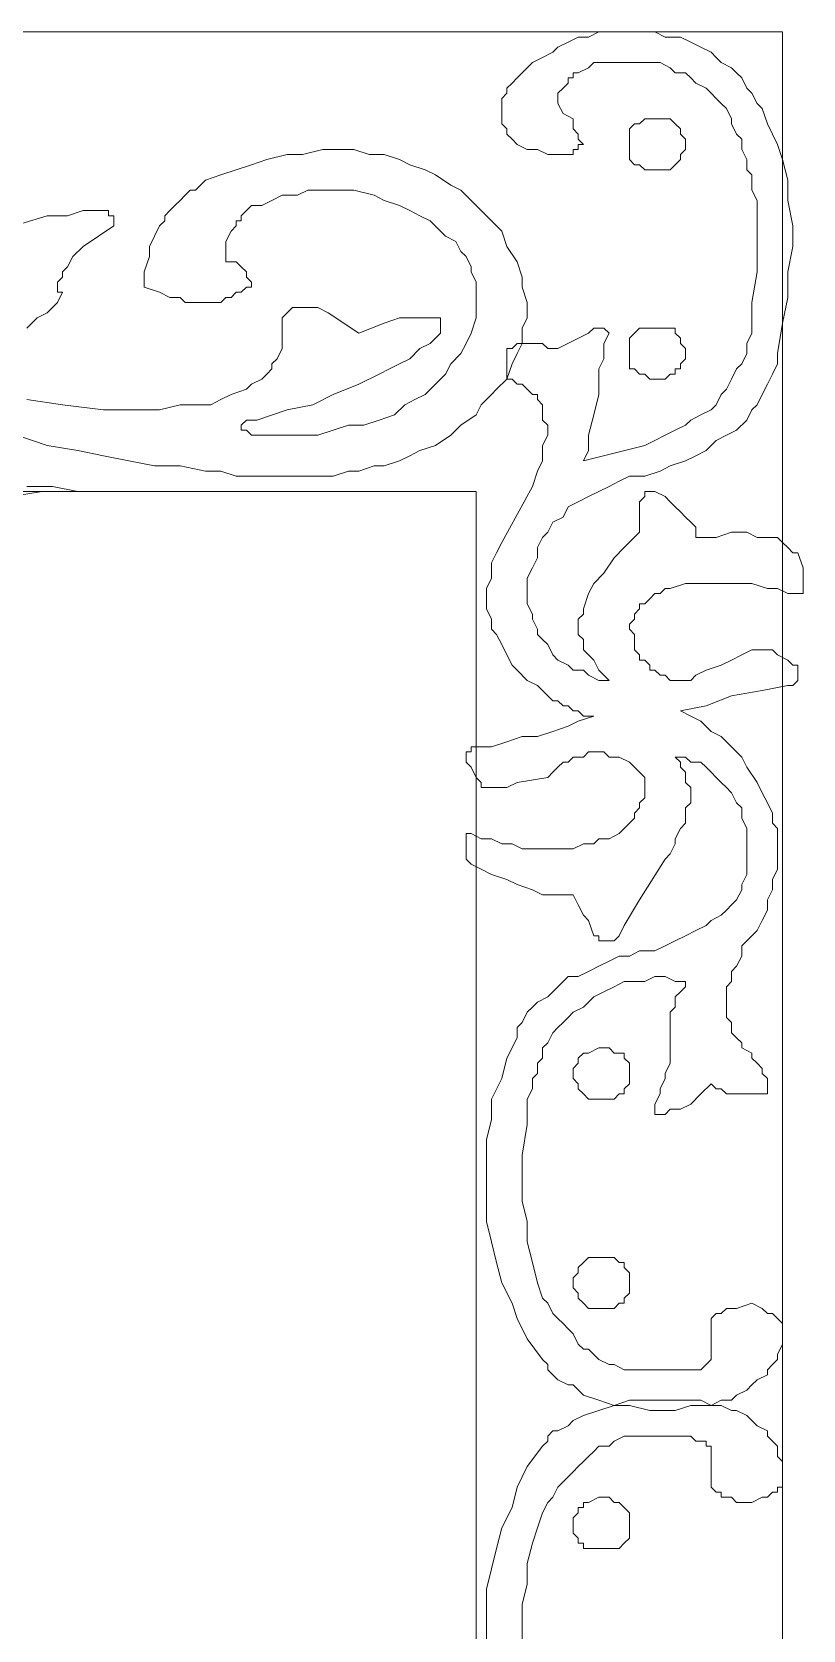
# Model space of a CAD drawing. Extents: x -66030 to 95157, y -13132 to 45879.
# Drawn here: x -15413 to -14824, y 15077 to 16300 of the extents above; entities that cross this region are included whole.
import ezdxf

# ---------------------------------------------------------------- set-up
doc = ezdxf.new("R2010")
doc.units = 0
doc.header["$LTSCALE"] = 100
doc.header["$MEASUREMENT"] = 0
doc.layers.get('0').update_dxf_attribs({"linetype": 'CONTINUOUS'})

msp = doc.modelspace()

# ---------------------------------------------------------------- linework, layer by layer
at = {"lineweight": 0}
for points in [[(-16573.5, 16299.6), (-14839.2, 16299.6), (-14839.2, 13143.6), (-16573.5, 13143.6), (-16573.5, 16299.6)], [(-14948.6, 15916.8), (-14960.3, 15905.1), (-14968.1, 15897.3), (-14975.9, 15885.5), (-14983.7, 15877.7), (-14987.7, 15869.9), (-14991.6, 15858.2), (-14991.6, 15854.3), (-14995.5, 15850.4), (-14995.5, 15846.5), (-14995.5, 15842.6), (-14995.5, 15838.7), (-14991.6, 15834.8), (-14991.6, 15827), (-14987.7, 15823.1), (-14983.7, 15819.1), (-14979.8, 15811.3), (-14975.9, 15807.4), (-14972, 15803.5), (-14979.8, 15803.5), (-14987.7, 15807.4), (-14991.6, 15811.3), (-14999.4, 15811.3), (-15003.3, 15815.2), (-15011.1, 15819.1), (-15015, 15823.1), (-15018.9, 15830.9), (-15022.8, 15834.8), (-15026.7, 15838.7), (-15026.7, 15842.6), (-15030.6, 15850.4), (-15030.6, 15854.3), (-15034.5, 15862.1), (-15034.5, 15869.9), (-15034.5, 15873.8), (-15034.5, 15881.6), (-15030.6, 15889.5), (-15026.7, 15897.3), (-15026.7, 15905.1), (-15022.8, 15912.9), (-15018.9, 15916.8), (-15015, 15924.6), (-15007.2, 15928.5), (-15003.3, 15936.3), (-14995.5, 15940.2), (-14987.7, 15944.1), (-14979.8, 15948), (-14972, 15951.9), (-14964.2, 15955.9), (-14956.4, 15959.8), (-14944.7, 15959.8), (-14933, 15963.7), (-14925.2, 15967.6), (-14913.4, 15971.5), (-14905.6, 15975.4), (-14897.8, 15979.3), (-14890, 15987.1), (-14882.2, 15991), (-14874.4, 15994.9), (-14866.6, 16002.7), (-14862.7, 16010.5), (-14858.8, 16014.4), (-14854.9, 16022.3), (-14850.9, 16030.1), (-14847, 16037.9), (-14843.1, 16045.7), (-14843.1, 16053.5), (-14839.2, 16076.9), (-14835.3, 16096.5), (-14835.3, 16116), (-14831.4, 16135.5), (-14831.4, 16151.2), (-14835.3, 16170.7), (-14835.3, 16186.3), (-14839.2, 16201.9), (-14843.1, 16213.6), (-14850.9, 16229.3), (-14854.9, 16241), (-14858.8, 16244.9), (-14862.7, 16252.7), (-14866.6, 16256.6), (-14870.5, 16264.4), (-14874.4, 16268.3), (-14878.3, 16272.2), (-14886.1, 16276.1), (-14890, 16280), (-14893.9, 16284), (-14901.7, 16287.9), (-14909.5, 16291.8), (-14917.3, 16295.7), (-14929.1, 16295.7), (-14936.9, 16299.6), (-14944.7, 16299.6), (-14952.5, 16299.6), (-14960.3, 16299.6), (-14972, 16299.6), (-14979.8, 16299.6), (-14987.7, 16295.7), (-14995.5, 16295.7), (-15003.3, 16291.8), (-15011.1, 16287.9), (-15015, 16284), (-15022.8, 16280), (-15030.6, 16276.1), (-15034.5, 16272.2), (-15038.4, 16268.3), (-15042.3, 16264.4), (-15046.2, 16260.5), (-15050.2, 16256.6), (-15050.2, 16252.7), (-15054.1, 16248.8), (-15054.1, 16244.9), (-15054.1, 16241), (-15054.1, 16237.1), (-15054.1, 16233.2), (-15054.1, 16229.3), (-15050.2, 16225.4), (-15050.2, 16221.5), (-15046.2, 16217.6), (-15042.3, 16213.6), (-15034.5, 16209.7), (-15026.7, 16209.7), (-15018.9, 16205.8), (-15011.1, 16205.8), (-15007.2, 16205.8), (-14999.4, 16205.8), (-14999.4, 16209.7), (-14995.5, 16209.7), (-14995.5, 16209.7), (-14995.5, 16213.6), (-14991.6, 16213.6), (-14995.5, 16217.6), (-14995.5, 16221.5), (-14999.4, 16225.4), (-14999.4, 16233.2), (-15007.2, 16237.1), (-15011.1, 16244.9), (-15011.1, 16248.8), (-15011.1, 16252.7), (-15007.2, 16256.6), (-15003.3, 16260.5), (-15003.3, 16264.4), (-14999.4, 16264.4), (-14999.4, 16268.3), (-14995.5, 16268.3), (-14987.7, 16272.2), (-14983.7, 16276.1), (-14975.9, 16276.1), (-14964.2, 16276.1), (-14956.4, 16276.1), (-14944.7, 16276.1), (-14936.9, 16276.1), (-14933, 16276.1), (-14925.2, 16272.2), (-14921.3, 16268.3), (-14913.4, 16268.3), (-14909.5, 16264.4), (-14905.6, 16260.5), (-14897.8, 16256.6), (-14893.9, 16252.7), (-14890, 16248.8), (-14886.1, 16244.9), (-14882.2, 16241), (-14878.3, 16233.2), (-14878.3, 16229.3), (-14874.4, 16221.5), (-14870.5, 16217.6), (-14870.5, 16209.7), (-14866.6, 16201.9), (-14866.6, 16194.1), (-14862.7, 16190.2), (-14862.7, 16178.5), (-14858.8, 16170.7), (-14858.8, 16155.1), (-14858.8, 16135.5), (-14858.8, 16116), (-14862.7, 16092.6), (-14862.7, 16069.1), (-14866.6, 16061.3), (-14866.6, 16053.5), (-14870.5, 16045.7), (-14874.4, 16041.8), (-14878.3, 16034), (-14882.2, 16026.2), (-14886.1, 16022.3), (-14890, 16014.4), (-14893.9, 16010.5), (-14901.7, 16006.6), (-14909.5, 16002.7), (-14913.4, 15998.8), (-14921.3, 15994.9), (-14929.1, 15991), (-14936.9, 15987.1), (-14944.7, 15983.2), (-14991.6, 15971.5), (-14987.7, 15979.3), (-14987.7, 15991), (-14983.7, 16006.6), (-14979.8, 16022.3), (-14979.8, 16034), (-14979.8, 16041.8), (-14975.9, 16049.6), (-14975.9, 16057.4), (-14975.9, 16061.3), (-14972, 16069.1), (-14975.9, 16073), (-14975.9, 16073), (-14975.9, 16073), (-14975.9, 16073), (-14975.9, 16073), (-14979.8, 16073), (-14979.8, 16073), (-14983.7, 16073), (-14987.7, 16069.1), (-15011.1, 16057.4), (-15015, 16057.4), (-15018.9, 16057.4), (-15022.8, 16061.3), (-15026.7, 16061.3), (-15030.6, 16061.3), (-15038.4, 16061.3), (-15042.3, 16061.3), (-15046.2, 16057.4), (-15050.2, 16057.4), (-15050.2, 16053.5), (-15050.2, 16049.6), (-15050.2, 16045.7), (-15050.2, 16041.8), (-15050.2, 16037.9), (-15050.2, 16034), (-15046.2, 16034), (-15042.3, 16030.1), (-15038.4, 16030.1), (-15034.5, 16026.2), (-15030.6, 16022.3), (-15026.7, 16022.3), (-15026.7, 16018.3), (-15022.8, 16014.4), (-15022.8, 16006.6), (-15022.8, 16002.7), (-15018.9, 15998.8), (-15018.9, 15991), (-15022.8, 15983.2), (-15022.8, 15979.3), (-15022.8, 15971.5), (-15026.7, 15963.7), (-15030.6, 15951.9), (-15054.1, 15909), (-15058, 15901.2), (-15061.9, 15893.4), (-15061.9, 15881.6), (-15065.8, 15873.8), (-15065.8, 15866), (-15065.8, 15858.2), (-15061.9, 15850.4), (-15061.9, 15842.6), (-15058, 15838.7), (-15054.1, 15830.9), (-15050.2, 15823.1), (-15046.2, 15815.2), (-15042.3, 15811.3), (-15034.5, 15803.5), (-15026.7, 15799.6), (-15018.9, 15791.8), (-15015, 15787.9), (-15011.1, 15787.9), (-15007.2, 15784), (-15003.3, 15784), (-14999.4, 15780.1), (-14995.5, 15780.1), (-14991.6, 15776.2), (-14983.7, 15776.2), (-14995.5, 15772.3), (-15003.3, 15768.4), (-15015, 15764.5), (-15026.7, 15760.6), (-15038.4, 15760.6), (-15050.2, 15756.6), (-15061.9, 15752.7), (-15073.6, 15752.7), (-15077.5, 15752.7), (-15077.5, 15752.7), (-15077.5, 15748.8), (-15081.4, 15748.8), (-15081.4, 15748.8), (-15081.4, 15744.9), (-15081.4, 15744.9), (-15081.4, 15741), (-15077.5, 15737.1), (-15073.6, 15729.3), (-15069.7, 15725.4), (-15069.7, 15725.4), (-15069.7, 15721.5), (-15069.7, 15721.5), (-15065.8, 15721.5), (-15061.9, 15721.5), (-15058, 15721.5), (-15050.2, 15721.5), (-15042.3, 15725.4), (-15018.9, 15729.3), (-15015, 15733.2), (-15011.1, 15737.1), (-15007.2, 15741), (-15003.3, 15741), (-14999.4, 15744.9), (-14995.5, 15744.9), (-14991.6, 15744.9), (-14987.7, 15748.8), (-14983.7, 15748.8), (-14979.8, 15748.8), (-14975.9, 15748.8), (-14972, 15744.9), (-14968.1, 15744.9), (-14964.2, 15744.9), (-14956.4, 15741), (-14952.5, 15737.1), (-14948.6, 15733.2), (-14948.6, 15733.2), (-14944.7, 15729.3), (-14944.7, 15725.4), (-14944.7, 15721.5), (-14944.7, 15717.6), (-14944.7, 15713.7), (-14944.7, 15713.7), (-14948.6, 15709.8), (-14948.6, 15705.9), (-14952.5, 15702), (-14952.5, 15698.1), (-14956.4, 15694.2), (-14960.3, 15690.2), (-14964.2, 15686.3), (-14972, 15682.4), (-14979.8, 15682.4), (-14983.7, 15678.5), (-14991.6, 15678.5), (-14999.4, 15674.6), (-15003.3, 15674.6), (-15011.1, 15674.6), (-15018.9, 15674.6), (-15026.7, 15674.6), (-15030.6, 15674.6), (-15038.4, 15674.6), (-15046.2, 15678.5), (-15054.1, 15678.5), (-15061.9, 15682.4), (-15069.7, 15682.4), (-15077.5, 15686.3), (-15077.5, 15686.3), (-15081.4, 15686.3), (-15081.4, 15682.4), (-15081.4, 15682.4), (-15081.4, 15678.5), (-15081.4, 15678.5), (-15081.4, 15674.6), (-15081.4, 15666.8), (-15077.5, 15662.9), (-15069.7, 15659), (-15061.9, 15655.1), (-15050.2, 15651.2), (-15042.3, 15647.3), (-15030.6, 15643.4), (-15022.8, 15639.5), (-15011.1, 15639.5), (-14999.4, 15639.5), (-14995.5, 15631.7), (-14991.6, 15623.8), (-14987.7, 15619.9), (-14983.7, 15608.2), (-14979.8, 15608.2), (-14979.8, 15604.3), (-14975.9, 15604.3), (-14972, 15604.3), (-14968.1, 15604.3), (-14964.2, 15608.2), (-14964.2, 15608.2), (-14960.3, 15616), (-14948.6, 15635.6), (-14929.1, 15666.8), (-14925.2, 15670.7), (-14921.3, 15678.5), (-14921.3, 15682.4), (-14917.3, 15690.2), (-14913.4, 15694.2), (-14913.4, 15698.1), (-14913.4, 15705.9), (-14909.5, 15709.8), (-14909.5, 15713.7), (-14909.5, 15721.5), (-14913.4, 15725.4), (-14913.4, 15729.3), (-14913.4, 15733.2), (-14917.3, 15737.1), (-14917.3, 15741), (-14921.3, 15744.9), (-14913.4, 15744.9), (-14909.5, 15741), (-14901.7, 15741), (-14897.8, 15737.1), (-14893.9, 15733.2), (-14890, 15729.3), (-14886.1, 15725.4), (-14882.2, 15721.5), (-14878.3, 15717.6), (-14874.4, 15709.8), (-14870.5, 15705.9), (-14870.5, 15698.1), (-14866.6, 15690.2), (-14866.6, 15682.4), (-14866.6, 15674.6), (-14866.6, 15666.8), (-14866.6, 15659), (-14866.6, 15655.1), (-14870.5, 15647.3), (-14870.5, 15643.4), (-14874.4, 15635.6), (-14878.3, 15631.7), (-14882.2, 15627.8), (-14886.1, 15623.8), (-14893.9, 15619.9), (-14897.8, 15616), (-14905.6, 15612.1), (-14913.4, 15608.2), (-14921.3, 15604.3), (-14929.1, 15600.4), (-14936.9, 15596.5), (-14948.6, 15596.5), (-14956.4, 15592.6), (-14964.2, 15592.6), (-14972, 15588.7), (-14979.8, 15584.8), (-14987.7, 15580.9), (-14995.5, 15577), (-15003.3, 15577), (-15007.2, 15573.1), (-15015, 15565.3), (-15018.9, 15561.4), (-15026.7, 15557.4), (-15030.6, 15553.5), (-15034.5, 15549.6), (-15038.4, 15541.8), (-15042.3, 15537.9), (-15042.3, 15530.1), (-15050.2, 15514.5), (-15054.1, 15498.9), (-15061.9, 15483.2), (-15061.9, 15467.6), (-15065.8, 15452), (-15065.8, 15436.4), (-15065.8, 15420.7), (-15065.8, 15405.1), (-15065.8, 15389.5), (-15061.9, 15373.9), (-15058, 15358.2), (-15054.1, 15342.6), (-15046.2, 15327), (-15042.3, 15315.3), (-15034.5, 15299.7), (-15022.8, 15284), (-15018.9, 15280.1), (-15018.9, 15276.2), (-15015, 15272.3), (-15011.1, 15268.4), (-15003.3, 15264.5), (-14999.4, 15264.5), (-14991.6, 15256.7), (-14979.8, 15252.8), (-14968.1, 15248.9), (-14956.4, 15248.9), (-14940.8, 15245), (-14929.1, 15245), (-14921.3, 15245), (-14909.5, 15248.9), (-14901.7, 15248.9), (-14893.9, 15248.9), (-14886.1, 15252.8), (-14878.3, 15252.8), (-14874.4, 15256.7), (-14866.6, 15260.6), (-14862.7, 15264.5), (-14858.8, 15268.4), (-14850.9, 15272.3), (-14850.9, 15276.2), (-14847, 15280.1), (-14843.1, 15284), (-14843.1, 15287.9), (-14839.2, 15295.7), (-14839.2, 15299.7), (-14839.2, 15303.6), (-14839.2, 15303.6), (-14839.2, 15307.5), (-14839.2, 15311.4), (-14839.2, 15311.4), (-14843.1, 15315.3), (-14843.1, 15315.3), (-14847, 15319.2), (-14850.9, 15319.2), (-14854.9, 15323.1), (-14862.7, 15327), (-14874.4, 15323.1), (-14878.3, 15323.1), (-14882.2, 15323.1), (-14886.1, 15319.2), (-14886.1, 15319.2), (-14890, 15319.2), (-14893.9, 15315.3), (-14893.9, 15311.4), (-14893.9, 15311.4), (-14893.9, 15307.5), (-14893.9, 15303.6), (-14893.9, 15299.7), (-14893.9, 15299.7), (-14893.9, 15295.7), (-14893.9, 15291.8), (-14893.9, 15287.9), (-14893.9, 15284), (-14893.9, 15284), (-14897.8, 15280.1), (-14897.8, 15280.1), (-14901.7, 15276.2), (-14905.6, 15276.2), (-14909.5, 15276.2), (-14917.3, 15276.2), (-14933, 15276.2), (-14944.7, 15276.2), (-14960.3, 15276.2), (-14968.1, 15280.1), (-14972, 15280.1), (-14979.8, 15284), (-14983.7, 15287.9), (-14987.7, 15291.8), (-14991.6, 15291.8), (-14995.5, 15295.7), (-14999.4, 15303.6), (-15003.3, 15307.5), (-15007.2, 15311.4), (-15011.1, 15315.3), (-15015, 15319.2), (-15018.9, 15327), (-15022.8, 15330.9), (-15026.7, 15342.6), (-15030.6, 15358.2), (-15034.5, 15373.9), (-15034.5, 15389.5), (-15038.4, 15405.1), (-15038.4, 15424.6), (-15038.4, 15440.3), (-15034.5, 15463.7), (-15034.5, 15483.2), (-15030.6, 15491), (-15030.6, 15498.9), (-15026.7, 15502.8), (-15026.7, 15510.6), (-15022.8, 15514.5), (-15022.8, 15522.3), (-15018.9, 15526.2), (-15015, 15534), (-15011.1, 15537.9), (-15007.2, 15541.8), (-15003.3, 15545.7), (-14999.4, 15549.6), (-14991.6, 15553.5), (-14987.7, 15557.4), (-14983.7, 15561.4), (-14975.9, 15565.3), (-14968.1, 15569.2), (-14960.3, 15573.1), (-14952.5, 15573.1), (-14944.7, 15573.1), (-14936.9, 15577), (-14929.1, 15577), (-14921.3, 15573.1), (-14913.4, 15573.1), (-14913.4, 15573.1), (-14913.4, 15569.2), (-14917.3, 15565.3), (-14921.3, 15561.4), (-14921.3, 15553.5), (-14925.2, 15549.6), (-14925.2, 15541.8), (-14925.2, 15534), (-14925.2, 15526.2), (-14925.2, 15518.4), (-14925.2, 15510.6), (-14929.1, 15502.8), (-14929.1, 15498.9), (-14933, 15491), (-14933, 15487.1), (-14936.9, 15479.3), (-14936.9, 15475.4), (-14936.9, 15471.5), (-14936.9, 15471.5), (-14933, 15471.5), (-14933, 15471.5), (-14929.1, 15471.5), (-14925.2, 15475.4), (-14917.3, 15475.4), (-14909.5, 15479.3), (-14901.7, 15487.1), (-14893.9, 15494.9), (-14890, 15491), (-14886.1, 15491), (-14882.2, 15487.1), (-14874.4, 15487.1), (-14870.5, 15487.1), (-14862.7, 15487.1), (-14854.9, 15487.1), (-14850.9, 15487.1), (-14850.9, 15491), (-14850.9, 15494.9), (-14850.9, 15498.9), (-14854.9, 15502.8), (-14854.9, 15506.7), (-14858.8, 15510.6), (-14862.7, 15514.5), (-14862.7, 15518.4), (-14870.5, 15522.3), (-14870.5, 15526.2), (-14874.4, 15530.1), (-14878.3, 15534), (-14878.3, 15541.8), (-14882.2, 15545.7), (-14882.2, 15549.6), (-14882.2, 15557.4), (-14882.2, 15561.4), (-14882.2, 15569.2), (-14878.3, 15573.1), (-14878.3, 15580.9), (-14874.4, 15584.8), (-14870.5, 15592.6), (-14870.5, 15600.4), (-14862.7, 15608.2), (-14858.8, 15612.1), (-14854.9, 15619.9), (-14850.9, 15627.8), (-14850.9, 15635.6), (-14847, 15643.4), (-14847, 15651.2), (-14843.1, 15659), (-14843.1, 15666.8), (-14843.1, 15674.6), (-14843.1, 15682.4), (-14843.1, 15690.2), (-14847, 15694.2), (-14847, 15702), (-14850.9, 15709.8), (-14854.9, 15717.6), (-14858.8, 15725.4), (-14866.6, 15737.1), (-14870.5, 15744.9), (-14878.3, 15752.7), (-14886.1, 15760.6), (-14893.9, 15764.5), (-14901.7, 15772.3), (-14909.5, 15776.2), (-14917.3, 15780.1), (-14897.8, 15784), (-14878.3, 15791.8), (-14854.9, 15795.7), (-14835.3, 15799.6), (-14831.4, 15799.6), (-14831.4, 15799.6), (-14827.5, 15803.5), (-14827.5, 15803.5), (-14827.5, 15807.4), (-14827.5, 15807.4), (-14827.5, 15807.4), (-14827.5, 15811.3), (-14827.5, 15815.2), (-14831.4, 15815.2), (-14835.3, 15819.1), (-14843.1, 15823.1), (-14847, 15827), (-14847, 15827), (-14850.9, 15827), (-14858.8, 15827), (-14862.7, 15827), (-14870.5, 15823.1), (-14878.3, 15819.1), (-14886.1, 15815.2), (-14897.8, 15811.3), (-14905.6, 15807.4), (-14909.5, 15803.5), (-14913.4, 15803.5), (-14917.3, 15803.5), (-14921.3, 15803.5), (-14925.2, 15803.5), (-14925.2, 15803.5), (-14929.1, 15807.4), (-14933, 15807.4), (-14936.9, 15811.3), (-14940.8, 15811.3), (-14940.8, 15815.2), (-14944.7, 15819.1), (-14948.6, 15819.1), (-14948.6, 15823.1), (-14952.5, 15827), (-14952.5, 15834.8), (-14952.5, 15838.7), (-14956.4, 15842.6), (-14956.4, 15846.5), (-14956.4, 15846.5), (-14952.5, 15850.4), (-14952.5, 15854.3), (-14948.6, 15858.2), (-14948.6, 15862.1), (-14944.7, 15862.1), (-14940.8, 15866), (-14936.9, 15869.9), (-14933, 15869.9), (-14929.1, 15873.8), (-14925.2, 15873.8), (-14913.4, 15877.7), (-14901.7, 15877.7), (-14893.9, 15877.7), (-14882.2, 15877.7), (-14870.5, 15877.7), (-14862.7, 15877.7), (-14850.9, 15873.8), (-14843.1, 15873.8), (-14835.3, 15869.9), (-14831.4, 15869.9), (-14827.5, 15869.9), (-14827.5, 15869.9), (-14823.6, 15869.9), (-14823.6, 15869.9), (-14823.6, 15873.8), (-14823.6, 15873.8), (-14823.6, 15877.7), (-14823.6, 15881.6), (-14823.6, 15881.6), (-14823.6, 15889.5), (-14827.5, 15901.2), (-14831.4, 15901.2), (-14835.3, 15905.1), (-14839.2, 15909), (-14839.2, 15909), (-14843.1, 15912.9), (-14847, 15912.9), (-14854.9, 15912.9), (-14858.8, 15912.9), (-14866.6, 15916.8), (-14878.3, 15916.8), (-14890, 15912.9), (-14905.6, 15912.9), (-14905.6, 15916.8), (-14905.6, 15920.7), (-14909.5, 15924.6), (-14913.4, 15928.5), (-14917.3, 15932.4), (-14921.3, 15936.3), (-14925.2, 15940.2), (-14929.1, 15944.1), (-14936.9, 15948), (-14936.9, 15948), (-14940.8, 15948), (-14940.8, 15948), (-14940.8, 15948), (-14944.7, 15948), (-14944.7, 15944.1), (-14944.7, 15944.1), (-14948.6, 15940.2), (-14948.6, 15936.3), (-14948.6, 15928.5), (-14948.6, 15920.7), (-14948.6, 15916.8)], [(-14956.4, 16213.6), (-14956.4, 16209.7), (-14956.4, 16205.8), (-14956.4, 16201.9), (-14952.5, 16198), (-14948.6, 16198), (-14944.7, 16194.1), (-14940.8, 16194.1), (-14936.9, 16194.1), (-14929.1, 16194.1), (-14925.2, 16194.1), (-14921.3, 16198), (-14921.3, 16198), (-14917.3, 16201.9), (-14917.3, 16205.8), (-14913.4, 16209.7), (-14913.4, 16213.6), (-14913.4, 16217.6), (-14917.3, 16221.5), (-14917.3, 16225.4), (-14921.3, 16229.3), (-14921.3, 16229.3), (-14925.2, 16233.2), (-14929.1, 16233.2), (-14936.9, 16233.2), (-14940.8, 16233.2), (-14944.7, 16233.2), (-14948.6, 16229.3), (-14952.5, 16229.3), (-14956.4, 16225.4), (-14956.4, 16221.5), (-14956.4, 16217.6), (-14956.4, 16213.6)], [(-14956.4, 16053.5), (-14956.4, 16049.6), (-14956.4, 16045.7), (-14956.4, 16041.8), (-14952.5, 16041.8), (-14948.6, 16037.9), (-14944.7, 16037.9), (-14940.8, 16034), (-14936.9, 16034), (-14929.1, 16034), (-14925.2, 16037.9), (-14921.3, 16037.9), (-14921.3, 16041.8), (-14917.3, 16041.8), (-14917.3, 16045.7), (-14913.4, 16049.6), (-14913.4, 16053.5), (-14913.4, 16057.4), (-14917.3, 16061.3), (-14917.3, 16065.2), (-14921.3, 16069.1), (-14921.3, 16073), (-14925.2, 16073), (-14929.1, 16073), (-14936.9, 16073), (-14940.8, 16073), (-14944.7, 16073), (-14948.6, 16073), (-14952.5, 16069.1), (-14956.4, 16065.2), (-14956.4, 16061.3), (-14956.4, 16057.4), (-14956.4, 16053.5)], [(-16335.2, 15948), (-15073.6, 15948), (-15073.6, 13381.8), (-16335.2, 13381.8), (-16335.2, 15948)], [(-14999.4, 15502.8), (-14999.4, 15498.9), (-14995.5, 15494.9), (-14995.5, 15491), (-14991.6, 15487.1), (-14991.6, 15487.1), (-14987.7, 15483.2), (-14979.8, 15483.2), (-14975.9, 15483.2), (-14972, 15483.2), (-14968.1, 15483.2), (-14964.2, 15487.1), (-14960.3, 15487.1), (-14960.3, 15491), (-14956.4, 15494.9), (-14956.4, 15498.9), (-14956.4, 15502.8), (-14956.4, 15506.7), (-14956.4, 15510.6), (-14960.3, 15514.5), (-14960.3, 15518.4), (-14964.2, 15518.4), (-14968.1, 15518.4), (-14972, 15522.3), (-14975.9, 15522.3), (-14979.8, 15522.3), (-14987.7, 15518.4), (-14991.6, 15518.4), (-14991.6, 15518.4), (-14995.5, 15514.5), (-14995.5, 15510.6), (-14999.4, 15506.7), (-14999.4, 15502.8)], [(-14999.4, 15342.6), (-14999.4, 15338.7), (-14995.5, 15334.8), (-14995.5, 15330.9), (-14991.6, 15327), (-14991.6, 15327), (-14987.7, 15323.1), (-14979.8, 15323.1), (-14975.9, 15323.1), (-14972, 15323.1), (-14968.1, 15323.1), (-14964.2, 15327), (-14960.3, 15327), (-14960.3, 15330.9), (-14956.4, 15334.8), (-14956.4, 15338.7), (-14956.4, 15342.6), (-14956.4, 15346.5), (-14956.4, 15350.4), (-14960.3, 15354.3), (-14960.3, 15358.2), (-14964.2, 15358.2), (-14968.1, 15362.1), (-14972, 15362.1), (-14975.9, 15362.1), (-14979.8, 15362.1), (-14987.7, 15362.1), (-14991.6, 15358.2), (-14991.6, 15358.2), (-14995.5, 15354.3), (-14995.5, 15350.4), (-14999.4, 15346.5), (-14999.4, 15342.6)], [(-14999.4, 15155.1), (-14999.4, 15162.9), (-14995.5, 15166.8), (-14995.5, 15170.8), (-14991.6, 15170.8), (-14991.6, 15174.7), (-14987.7, 15174.7), (-14979.8, 15178.6), (-14975.9, 15178.6), (-14972, 15178.6), (-14968.1, 15174.7), (-14964.2, 15174.7), (-14960.3, 15170.8), (-14960.3, 15170.8), (-14956.4, 15166.8), (-14956.4, 15162.9), (-14956.4, 15155.1), (-14956.4, 15151.2), (-14956.4, 15147.3), (-14960.3, 15143.4), (-14960.3, 15143.4), (-14964.2, 15139.5), (-14968.1, 15139.5), (-14972, 15139.5), (-14975.9, 15139.5), (-14979.8, 15139.5), (-14987.7, 15139.5), (-14991.6, 15139.5), (-14991.6, 15143.4), (-14995.5, 15143.4), (-14995.5, 15143.4), (-14995.5, 15147.3), (-14999.4, 15151.2), (-14999.4, 15155.1)]]:
    msp.add_lwpolyline(points, close=True, dxfattribs=at)
for points in [[(-15417.3, 16018.3), (-15390, 16014.4), (-15358.7, 16010.5), (-15343.1, 16010.5), (-15327.5, 16010.5), (-15315.8, 16010.5), (-15300.1, 16014.4), (-15288.4, 16014.4), (-15276.7, 16014.4), (-15268.9, 16018.3), (-15261.1, 16022.3), (-15249.4, 16026.2), (-15245.4, 16030.1), (-15237.6, 16034), (-15233.7, 16037.9), (-15233.7, 16037.9), (-15229.8, 16041.8), (-15229.8, 16045.7), (-15225.9, 16049.6), (-15222, 16057.4), (-15222, 16065.2), (-15222, 16069.1), (-15222, 16073), (-15222, 16076.9), (-15222, 16080.8), (-15222, 16080.8), (-15218.1, 16084.8), (-15218.1, 16084.8), (-15214.2, 16088.7), (-15214.2, 16088.7), (-15210.3, 16088.7), (-15206.4, 16088.7), (-15202.5, 16088.7), (-15202.5, 16088.7), (-15194.7, 16088.7), (-15186.9, 16084.8), (-15163.4, 16069.1), (-15143.9, 16076.9), (-15132.2, 16080.8), (-15120.5, 16080.8), (-15112.6, 16080.8), (-15108.7, 16080.8), (-15104.8, 16080.8), (-15104.8, 16080.8), (-15100.9, 16080.8), (-15100.9, 16076.9), (-15100.9, 16076.9), (-15100.9, 16073), (-15100.9, 16073), (-15100.9, 16069.1), (-15104.8, 16065.2), (-15108.7, 16061.3), (-15116.6, 16057.4), (-15124.4, 16049.6), (-15132.2, 16045.7), (-15140, 16041.8), (-15147.8, 16037.9), (-15163.4, 16030.1), (-15183, 16022.3), (-15198.6, 16014.4), (-15218.1, 16010.5), (-15241.5, 16002.7), (-15249.4, 16002.7), (-15253.3, 15998.8), (-15253.3, 15998.8), (-15253.3, 15994.9), (-15253.3, 15994.9), (-15253.3, 15994.9), (-15253.3, 15994.9), (-15249.4, 15994.9), (-15245.4, 15991), (-15233.7, 15991), (-15218.1, 15991), (-15194.7, 15991), (-15183, 15994.9), (-15171.2, 15998.8), (-15159.5, 15998.8), (-15147.8, 16002.7), (-15136.1, 16006.6), (-15128.3, 16014.4), (-15120.5, 16018.3), (-15112.6, 16022.3), (-15104.8, 16030.1), (-15100.9, 16034), (-15097, 16037.9), (-15093.1, 16045.7), (-15085.3, 16053.5), (-15081.4, 16061.3), (-15077.5, 16069.1), (-15073.6, 16080.8), (-15073.6, 16088.7), (-15073.6, 16096.5), (-15073.6, 16104.3), (-15073.6, 16108.2), (-15077.5, 16116), (-15077.5, 16119.9), (-15081.4, 16127.7), (-15085.3, 16131.6), (-15089.2, 16139.4), (-15097, 16143.3), (-15100.9, 16147.2), (-15108.7, 16155.1), (-15116.6, 16159), (-15124.4, 16162.9), (-15132.2, 16166.8), (-15143.9, 16170.7), (-15151.7, 16174.6), (-15167.3, 16178.5), (-15179, 16178.5), (-15190.8, 16178.5), (-15202.5, 16178.5), (-15210.3, 16174.6), (-15222, 16174.6), (-15229.8, 16170.7), (-15237.6, 16166.8), (-15245.4, 16166.8), (-15249.4, 16162.9), (-15253.3, 16159), (-15253.3, 16155.1), (-15257.2, 16155.1), (-15257.2, 16151.2), (-15261.1, 16147.2), (-15265, 16139.4), (-15265, 16131.6), (-15265, 16123.8), (-15257.2, 16123.8), (-15253.3, 16119.9), (-15249.4, 16116), (-15249.4, 16112.1), (-15245.4, 16108.2), (-15245.4, 16108.2), (-15245.4, 16104.3), (-15249.4, 16104.3), (-15249.4, 16104.3), (-15253.3, 16100.4), (-15257.2, 16100.4), (-15261.1, 16096.5), (-15265, 16096.5), (-15268.9, 16092.6), (-15276.7, 16092.6), (-15280.6, 16092.6), (-15284.5, 16092.6), (-15288.4, 16092.6), (-15296.2, 16092.6), (-15300.1, 16096.5), (-15304, 16096.5), (-15307.9, 16096.5), (-15315.8, 16100.4), (-15327.5, 16104.3), (-15327.5, 16116), (-15323.6, 16127.7), (-15323.6, 16135.5), (-15319.7, 16143.3), (-15315.8, 16151.2), (-15311.9, 16155.1), (-15311.9, 16159), (-15307.9, 16162.9), (-15304, 16166.8), (-15300.1, 16170.7), (-15296.2, 16174.6), (-15292.3, 16178.5), (-15288.4, 16178.5), (-15280.6, 16186.3), (-15268.9, 16190.2), (-15257.2, 16194.1), (-15245.4, 16198), (-15233.7, 16201.9), (-15218.1, 16205.8), (-15206.4, 16205.8), (-15190.8, 16209.7), (-15179, 16209.7), (-15167.3, 16209.7), (-15155.6, 16205.8), (-15143.9, 16205.8), (-15132.2, 16201.9), (-15124.4, 16198), (-15112.6, 16194.1), (-15104.8, 16190.2), (-15093.1, 16182.4), (-15085.3, 16178.5), (-15077.5, 16170.7), (-15069.7, 16162.9), (-15061.9, 16155.1), (-15054.1, 16147.2), (-15050.2, 16135.5), (-15042.3, 16123.8), (-15038.4, 16112.1), (-15038.4, 16104.3), (-15034.5, 16092.6), (-15034.5, 16080.8), (-15038.4, 16073), (-15038.4, 16061.3), (-15042.3, 16053.5), (-15046.2, 16045.7), (-15050.2, 16034), (-15058, 16026.2), (-15061.9, 16022.3), (-15065.8, 16018.3), (-15069.7, 16014.4), (-15073.6, 16006.6), (-15085.3, 15998.8), (-15093.1, 15991), (-15104.8, 15983.2), (-15116.6, 15979.3), (-15124.4, 15975.4), (-15132.2, 15971.5), (-15143.9, 15967.6), (-15151.7, 15967.6), (-15163.4, 15963.7), (-15171.2, 15963.7), (-15183, 15959.8), (-15194.7, 15959.8), (-15206.4, 15959.8), (-15218.1, 15959.8), (-15229.8, 15959.8), (-15241.5, 15959.8), (-15257.2, 15959.8), (-15268.9, 15963.7), (-15280.6, 15963.7), (-15300.1, 15967.6), (-15319.7, 15967.6), (-15339.2, 15971.5), (-15358.7, 15975.4), (-15378.3, 15979.3), (-15401.7, 15983.2), (-15425.1, 15991)], [(-15440.7, 16147.2), (-15401.7, 16159), (-15386.1, 16159), (-15374.3, 16162.9), (-15366.5, 16162.9), (-15358.7, 16162.9), (-15354.8, 16162.9), (-15354.8, 16159), (-15350.9, 16159), (-15350.9, 16159), (-15350.9, 16155.1), (-15350.9, 16155.1), (-15350.9, 16151.2), (-15350.9, 16151.2), (-15362.6, 16143.3), (-15374.3, 16135.5), (-15382.2, 16127.7), (-15386.1, 16119.9), (-15390, 16116), (-15390, 16112.1), (-15390, 16112.1), (-15393.9, 16108.2), (-15393.9, 16104.3), (-15393.9, 16104.3), (-15393.9, 16100.4), (-15390, 16100.4), (-15393.9, 16092.6), (-15397.8, 16088.7), (-15401.7, 16084.8), (-15409.5, 16080.8), (-15413.4, 16076.9), (-15417.3, 16073)], [(-15417.3, 15951.9), (-15397.8, 15951.9), (-15378.3, 15948), (-15405.6, 15948), (-15429, 15944.1)], [(-15065.8, 15065.3), (-15065.8, 15077), (-15065.8, 15092.6), (-15065.8, 15108.3), (-15061.9, 15123.9), (-15058, 15139.5), (-15054.1, 15155.1), (-15046.2, 15170.8), (-15042.3, 15186.4), (-15034.5, 15202), (-15022.8, 15217.6), (-15018.9, 15221.5), (-15018.9, 15225.4), (-15015, 15229.3), (-15011.1, 15229.3), (-15003.3, 15233.3), (-14999.4, 15237.2), (-14991.6, 15241.1), (-14979.8, 15245), (-14968.1, 15248.9), (-14956.4, 15252.8), (-14940.8, 15252.8), (-14929.1, 15252.8), (-14921.3, 15252.8), (-14909.5, 15252.8), (-14901.7, 15252.8), (-14893.9, 15248.9), (-14886.1, 15248.9), (-14878.3, 15245), (-14874.4, 15245), (-14866.6, 15241.1), (-14862.7, 15237.2), (-14858.8, 15233.3), (-14850.9, 15229.3), (-14850.9, 15225.4), (-14847, 15221.5), (-14843.1, 15217.6), (-14843.1, 15209.8), (-14839.2, 15205.9), (-14839.2, 15202), (-14839.2, 15198.1), (-14839.2, 15194.2), (-14839.2, 15194.2), (-14839.2, 15190.3), (-14839.2, 15186.4), (-14843.1, 15186.4), (-14843.1, 15182.5), (-14847, 15182.5), (-14850.9, 15178.6), (-14854.9, 15178.6), (-14862.7, 15174.7), (-14874.4, 15174.7), (-14878.3, 15178.6), (-14882.2, 15178.6), (-14886.1, 15178.6), (-14886.1, 15182.5), (-14890, 15182.5), (-14893.9, 15186.4), (-14893.9, 15186.4), (-14893.9, 15190.3), (-14893.9, 15194.2), (-14893.9, 15194.2), (-14893.9, 15198.1), (-14893.9, 15202), (-14893.9, 15205.9), (-14893.9, 15209.8), (-14893.9, 15213.7), (-14893.9, 15213.7), (-14893.9, 15217.6), (-14897.8, 15217.6), (-14897.8, 15221.5), (-14901.7, 15221.5), (-14905.6, 15221.5), (-14909.5, 15225.4), (-14917.3, 15225.4), (-14933, 15225.4), (-14944.7, 15225.4), (-14960.3, 15225.4), (-14968.1, 15221.5), (-14972, 15217.6), (-14979.8, 15217.6), (-14983.7, 15213.7), (-14987.7, 15209.8), (-14991.6, 15205.9), (-14995.5, 15202), (-14999.4, 15198.1), (-15003.3, 15194.2), (-15007.2, 15190.3), (-15011.1, 15186.4), (-15015, 15178.6), (-15018.9, 15174.7), (-15022.8, 15166.8), (-15026.7, 15155.1), (-15030.6, 15143.4), (-15034.5, 15127.8), (-15034.5, 15112.2), (-15038.4, 15096.5), (-15038.4, 15077), (-15038.4, 15057.5)]]:
    msp.add_lwpolyline(points, dxfattribs=at)

doc.saveas('drawing.dxf')
